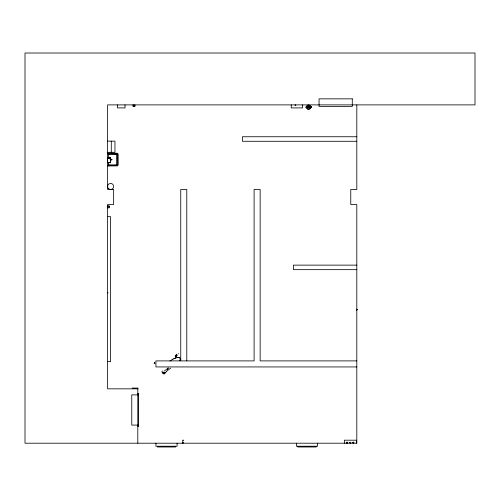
<?xml version="1.0" encoding="UTF-8"?>
<svg xmlns="http://www.w3.org/2000/svg" width="500" height="500" viewBox="0 0 500 500"><rect width="100%" height="100%" fill="white"/><g stroke="black" fill="none" stroke-linecap="round" stroke-linejoin="round"><path stroke-width="0.75" d="M110.55 158.844L110.531 161.719M110.419 162.744L110.45 157.819M175.25 356.938C174.713 356.075 177.162 353.488 176.019 355.538L176.806 354.181M175.994 356.938L176 356.281L175.7 356.775L177.4 355.1M108.375 165.131L116.95 165.131L117.4 164.681L116.587 164.481L116.606 154.65L116.219 154.262L108.375 154L116.95 154.012L117.4 154.45L116.587 154.65M346.731 442.931C347.994 443.438 346.987 441.188 346.731 442.644C347.131 443.994 347.987 441.494 346.731 442.275C347.562 444.862 346.413 440.838 347.388 442.931M350.031 442.881C352.1 442.494 348.762 442.075 350.662 442.969C350.75 440.825 349.35 443.881 350.756 442.931M353.05 442.75C354.05 443.525 353.806 441.325 353.05 442.362C352.656 443.125 354.05 443.25 353.744 442.544C352.431 443.944 354.519 441.525 353.05 442.931M306.675 106.656L305.863 107.106L306.419 107.294M350.756 442.881C348.994 442.713 351.562 442.425 350.294 442.663C350.138 443.625 351.106 441.631 350.031 442.931M163.694 372.456L163.738 372.106M180.331 359.4L180.369 358.575M306.438 107.106L306.163 107.037M306.163 107.294L306.581 106.638A2.081 2.081 0 0 1 309.781 105.463A2.081 2.081 0 0 1 309.781 108.869A2.081 2.081 0 0 1 306.581 107.7L306.062 107.331L306.675 107.681M347.425 442.881C346.044 442.125 348.069 442.638 346.694 442.931M353.781 442.887C353.05 442.181 353.344 442.719 353.512 442.85C352.912 443.431 354.4 441.812 353.05 442.575C354.319 442.044 352.675 443.088 353.606 442.212C352.494 442.456 353.488 442.925 353.744 442.931M109.262 157.713L109.637 157.713M110.244 160.094L110.775 159.562L110.244 159.037M111.294 159.562L111.838 159.562M163.787 373.756L164.081 373.038L163.444 373.9L164.206 372.594M308.438 107.013L308.712 107.3M308.775 107.487L308.688 106.812L308.238 107.263M168.188 367.869L167.456 369.456L168.1 368.125L164.55 370.812M347.388 442.719C346.613 441.306 346.956 443.806 347.325 442.4C345.731 442.556 348.381 442.919 346.731 442.75M180.356 359.387L179.794 360.169M109.356 157.875L109.544 157.55M110.506 160.025L110.506 159.106M111.431 159.8L111.7 159.331M350.756 442.75L350.031 442.75M353.781 442.75L353.05 442.887M164.088 374.087L166.781 371.206L166.256 371.544L170.613 368.119M163.137 372.212L162.475 372.931L162.925 372.812M116.219 164.869L116.606 164.481M154.719 363.006L154.381 363.325C153.419 363.094 155.213 363.038 154.381 363.325L154.938 363.469M179.256 360.631L179.825 360.15M161.863 371.712L161.744 372.106M169.875 361.044L172.375 359.487M306.019 107.025L306.344 107.094M109.288 157.806L109.612 157.619M110.7 159.831L110.244 159.562L110.7 159.3M111.331 159.7L111.8 159.431M172.35 359.5L173.725 358.812M173.7 358.825L174.419 358.494M162.4 371.119L162.731 370.975M174.394 358.512L175.856 357.925M154.394 362.681L154.9 362.488M163.188 373.1L162.787 373.256L164.956 373.175L164.713 372.381M175.106 358.219L177.162 357.481M116.219 154.275L116.95 154M177.138 357.5L178.356 357.381M183.119 443.212C184.231 440.087 180.863 447.188 183.119 440.194M347.062 442.837C347.144 442.525 346.894 442.294 347.062 443.188M350.394 442.837C350.256 441.519 350.588 443.719 350.294 442.244C350.644 443.587 350.169 441.244 350.394 443.188M178.231 353.844L178.631 353.794M308.025 106.875L311.3 106.875L311.219 107.463M308.081 106.919L311.613 106.919M308.081 107.413L311.613 107.413M311.3 107.463L308.025 107.463L308.031 106.794M308.119 107.725L309.062 107.725M308.119 107.794L309.062 107.794M356.812 136.75L242.4 136.75L242.4 141.281L356.812 141.281M107.6 141.131L114.963 141.131M107.6 152.306L114.963 152.306M107.6 153.219L117.275 153.219L118.175 154.119L118.175 165.006L117.275 165.906L107.6 165.906M107.6 153.837L108.394 153.837M108.394 157.45L109.719 157.45M108.394 157.981L109.188 157.981L109.188 157.45M110.244 159.562L110.775 159.562M110.506 159.831L111.831 159.831L111.831 159.3L110.444 159.269M108.394 165.113L116.95 165.113M107.6 165.287L108.394 165.287M107.6 205.756L109.113 205.756L109.113 207.85L107.6 207.85M107.6 216.656L110.625 216.656L110.625 361.65L107.6 361.65M356.812 265.131L293.375 265.131L293.375 269.662L356.812 269.662M107.356 292.387L107.775 292.431M107.356 292.475L107.806 292.519M107.356 292.625L107.806 292.581M107.356 292.331L107.356 292.769L107.775 292.669M107.356 292.769L107.806 292.844M356.644 309.506L357.056 309.506M356.606 309.594L357.056 309.587M356.606 309.738L357.056 309.825L357.056 309.45M357.056 309.881L356.644 309.45M356.812 360.9L260.15 360.9L260.15 189.469L254.106 189.469L254.106 360.9L155.931 360.9L155.931 366.938L356.812 366.938M132.081 388.081L138.112 388.081M138.112 388.837L107.6 388.837L107.6 204.575L113.644 204.575L113.644 189.469L107.6 189.469L107.6 104.887L475 104.887L475 53.012L25 53.012L25 443.212L356.812 443.212L356.812 204.575L350.769 204.575L350.769 189.469L356.812 189.469L356.812 104.887M137.806 393.369L138.562 393.369L138.562 426.6L137.806 426.6M138.562 394.881L131.769 394.881L131.769 425.087L138.562 425.087M182.744 440.194L183.5 440.194M107.619 158.038L110.544 158.056M107.587 162.488L110.519 162.506M178.331 357.4L179.431 357.644M162.444 372.275L165.031 372.413L164.456 372.094M109.288 157.619L109.612 157.806M111.331 159.431L111.8 159.7M179.406 357.656L180.344 358.594M179.831 357.906L180.15 358.225M111.431 159.331L111.7 159.8M109.356 157.55L109.544 157.875M307.4 107.169L307.356 107.169M356.625 309.181L356.625 310.15M356.438 443.212L356.438 440.194L344.35 440.194L344.35 443.212M353.413 442.85L353.413 443.188M317.544 443.212L317.544 446.231L296.4 446.231L296.4 443.212M316.031 446.231L316.031 446.987L297.906 446.987L297.906 446.231M311.375 106.794L311.375 107.537M311.194 106.969L311.194 107.369M308.981 106.919L308.881 107.369M308.144 106.794L308.144 107.537M307.6 106.988L307.6 107.35M302.581 104.887L302.581 107.912L291.256 107.912L291.256 104.887M186.788 360.9L186.788 189.469L180.744 189.469L180.744 360.9M177.081 443.212L177.081 446.231L155.931 446.231L155.931 443.212M175.569 446.231L175.569 446.987L157.444 446.987L157.444 446.231M137.806 388.837L137.806 443.212M135.013 104.887L135.013 106.4L132.925 106.4L132.925 104.887M134.188 106.156L134.131 106.569M134.05 106.156L134.044 106.606M133.944 106.412L133.894 106.156M133.812 106.156L133.756 106.569M125.006 104.887L125.006 107.912L117.456 107.912L117.456 104.887M117.381 154.45L117.381 164.681M114.963 141.781L114.963 151.656M111.569 159.294L111.569 159.838M111.281 141.131L111.281 152.306M109.55 158.306L109.55 157.119L109.35 158.306M109.45 157.525L109.45 157.9M109.294 153.219L109.294 154.012M109.294 165.113L109.294 165.906M109.3 206.312L109.3 207.288M108.394 153.219L108.394 158.419M108.394 162.156L108.394 165.906M107.619 157.8L107.587 162.725L110.519 162.744L110.55 157.819L107.619 157.8M107.613 206.706C108.075 208.15 108.737 205.688 107.613 206.706M133.606 105.169C134.069 106.613 134.725 104.15 133.606 105.169M295.144 105.169C295.606 106.613 296.269 104.15 295.144 105.169M183.025 442.469L183.025 442.469M352.281 98.85L319.056 98.85L319.056 106.4L352.281 106.4L352.281 98.85M134.456 106.587L133.488 106.587L134.45 106.6M311.6 106.794L307.975 106.794L307.975 107.537L311.6 107.537L311.6 106.794M110.044 157.613L108.856 157.812L110.044 157.613M108.488 188.588A3.019 3.019 0 0 0 113.537 187.231A3.019 3.019 0 0 0 109.838 183.531A3.019 3.019 0 0 0 108.488 188.588M307.6 108.881A1.981 1.981 0 0 0 310.575 107.169A1.981 1.981 0 0 0 307.6 105.45A1.981 1.981 0 0 0 307.6 108.881"/></g></svg>
